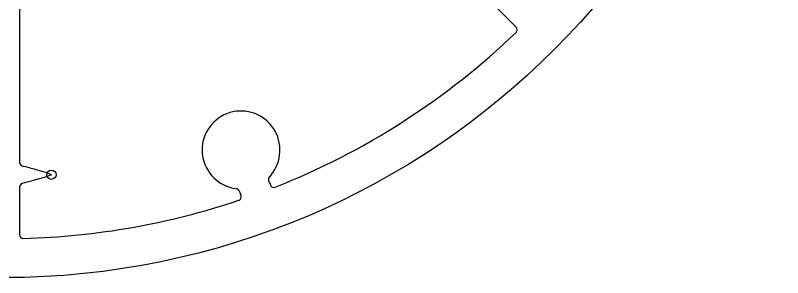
# Model space of a CAD drawing. Header units: millimetres. Extents: x -54 to 54, y -54 to 54.
# Drawn here: x 0.8 to 54, y -54 to -35.8 of the extents above; entities that cross this region are included whole.
import ezdxf

# ---------------------------------------------------------------- set-up
doc = ezdxf.new("R2010")
doc.units = ezdxf.units.MM
for name, color, linetype in [('CUT_INNER', 6, 'Continuous'), ('CUT_OUTER', 1, 'Continuous'), ('ENGRAVE', 7, 'Continuous')]:
    doc.layers.add(name, color=color, linetype=linetype)

msp = doc.modelspace()

# ---------------------------------------------------------------- linework, layer by layer
at = {"layer": 'CUT_INNER'}
for points in [[(35.5171, -36.6626), (27.9833, -29.1289)], [(1.08, -32.2472), (1.08, -46.0254)], [(1.2659, -46.2671), (1.4054, -46.304)], [(2.3449, -47.178), (1.8768, -47.3097), (1.4074, -47.4384), (1.2659, -47.4759)], [(18.3519, -47.2637), (18.469, -47.5855)], [(18.5205, -46.879), (18.4016, -47.0103)], [(1.08, -47.7175), (1.08, -51.0325)], [(16.4393, -48.3242), (16.3224, -48.0032)]]:
    msp.add_lwpolyline(points, dxfattribs=at)
for centre, radius, start, end in [((35.3403, -36.8394), 0.25, 313.76953, 45), ((0.0046, -0.0077), 51.291, 291.49191, 313.81228), ((16.4375, -45.1616), 2.6997, 320.49491, 252.99491), ((1.33, -46.0254), 0.25, 180, 255.15216), ((-16.7754, -113.5848), 69.694, 74.075848, 74.878542), ((0.271, -54.5101), 8.2114, 68.47499, 75.36158), ((0.268, -39.2244), 8.2203, 284.63477, 291.52314), ((18.5868, -47.1781), 0.25, 137.8125, 200), ((1.33, -47.7175), 0.25, 104.85118, 180), ((16.3864, -45.3637), 2.4915, 252.75971, 263.95922), ((16.0875, -48.0887), 0.25, 20, 81.5625), ((18.704, -47.5), 0.25, 200, 291.62109), ((16.2043, -48.4097), 0.25, 288.45703, 20), ((0.003, -0.0178), 51.282, 271.49051, 288.51), ((1.33, -51.0325), 0.25, 180, 271.58203)]:
    msp.add_arc(centre, radius, start, end, dxfattribs=at)
at = {"layer": 'CUT_OUTER'}
msp.add_circle((0, 0), 54, dxfattribs=at)
at = {"layer": 'ENGRAVE'}
msp.add_circle((3.2846, -46.8715), 0.324, dxfattribs=at)

doc.saveas('drawing.dxf')
